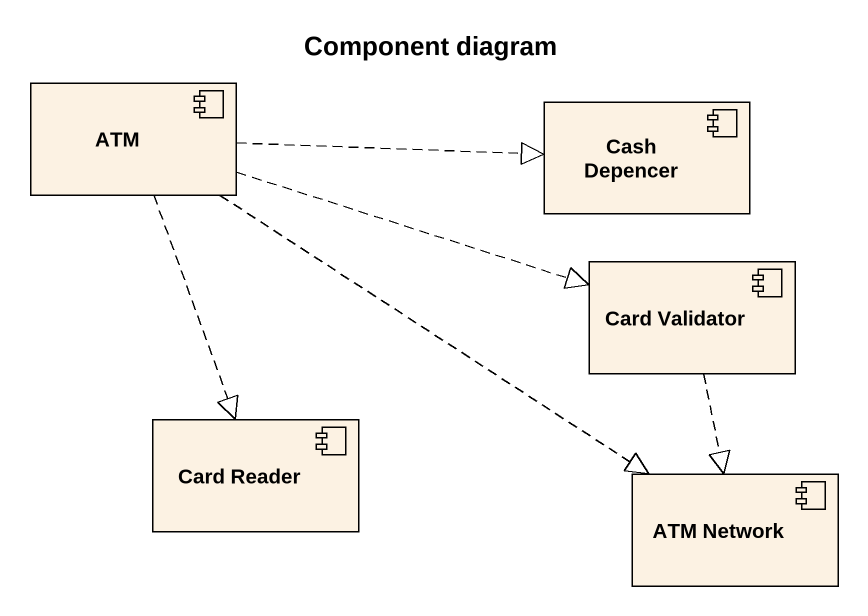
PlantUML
@startuml
title Component diagram
component ATM
component "Cash Depencer" as Cash_Depencer
component "Card Validator" as Card_Validator
component "Card Reader" as Card_Reader
component "ATM Network" as ATM_Network
ATM .right.|> Cash_Depencer
ATM .right.|> Card_Validator
ATM ..|> Card_Reader
ATM ..|> ATM_Network
Card_Validator ..|> ATM_Network
@enduml
